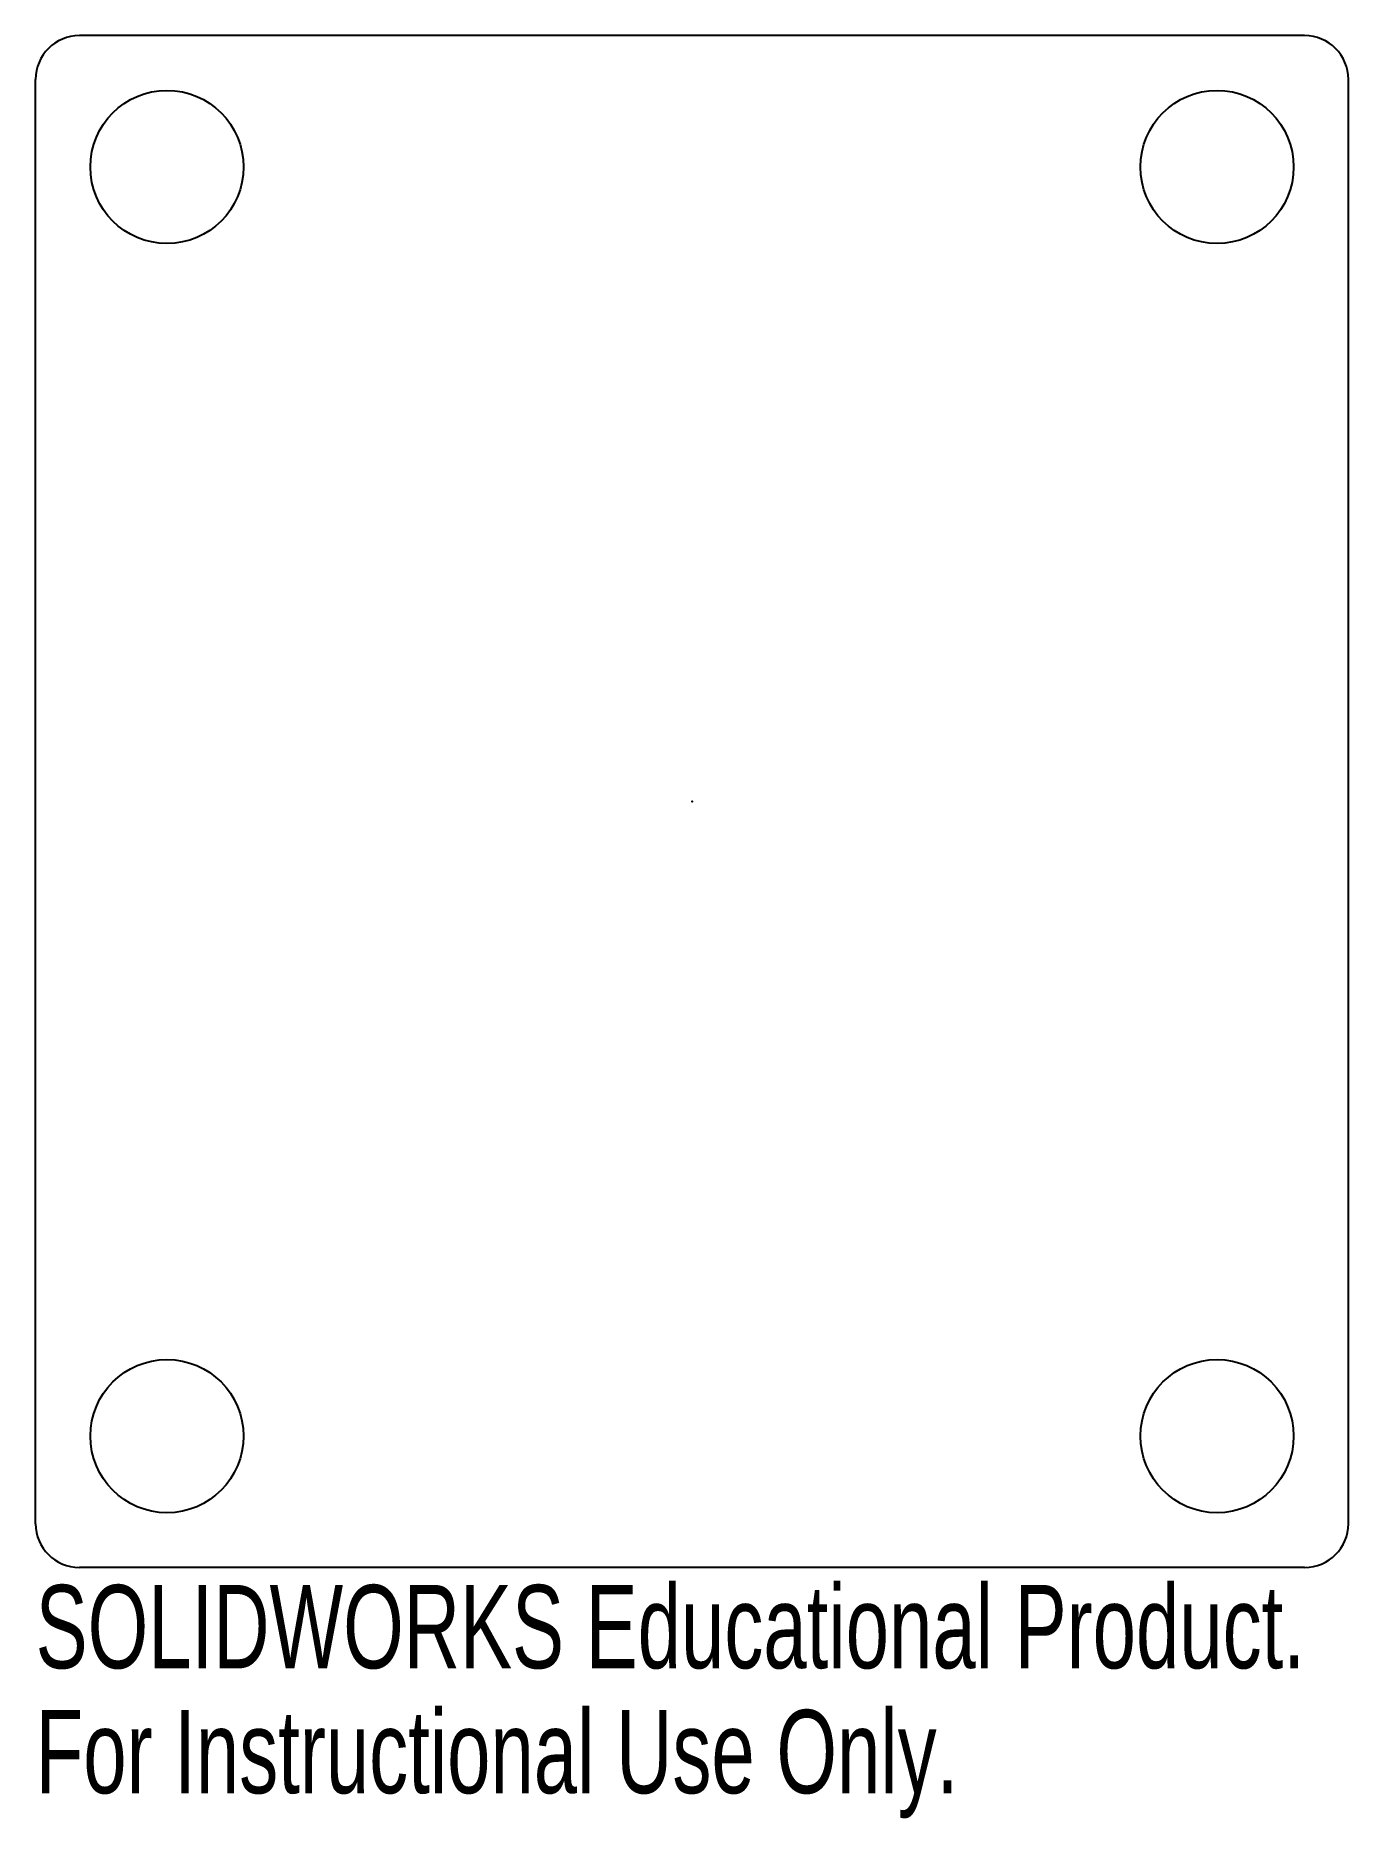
# Model space of a CAD drawing. Header units: inches. Extents: x -1.5 to 1.5, y -2.32 to 1.75.
import ezdxf

# ---------------------------------------------------------------- set-up
doc = ezdxf.new("R2010")
doc.units = ezdxf.units.IN
doc.header["$MEASUREMENT"] = 0
doc.header["$PDSIZE"] = -1
doc.styles.add('SLDTEXTSTYLE0', font='TXT', dxfattribs={"width": 0.7})

msp = doc.modelspace()

# ---------------------------------------------------------------- linework, layer by layer
at = {"color": 7, "linetype": 'Continuous'}
for p, q in [((1.4, 1.75), (-1.4, 1.75)), ((-1.5, -1.65), (-1.5, 1.65)), ((1.5, -1.65), (1.5, 1.65)), ((1.4, -1.75), (-1.4, -1.75))]:
    msp.add_line(p, q, dxfattribs=at)
for centre in [(-1.2, 1.45), (1.2, 1.45), (-1.2, -1.45), (1.2, -1.45)]:
    msp.add_circle(centre, 0.175, dxfattribs=at)
for centre, start, end in [((-1.4, 1.65), 90, 180), ((1.4, 1.65), 0, 90), ((-1.4, -1.65), 180, 270), ((1.4, -1.65), 270, 0)]:
    msp.add_arc(centre, 0.1, start, end, dxfattribs=at)
msp.add_point((0, 0), dxfattribs=at)

# ---------------------------------------------------------------- texts
at = {"color": 7, "linetype": 'Continuous', "char_height": 0.1903, "attachment_point": 1, "style": 'SLDTEXTSTYLE0'}
for s, insert in [('SOLIDWORKS Educational Product.', (-1.5, -1.7901)), ('For Instructional Use Only.', (-1.5, -2.0756))]:
    msp.add_mtext(s, dxfattribs=dict(at, insert=insert))

doc.saveas('drawing.dxf')
